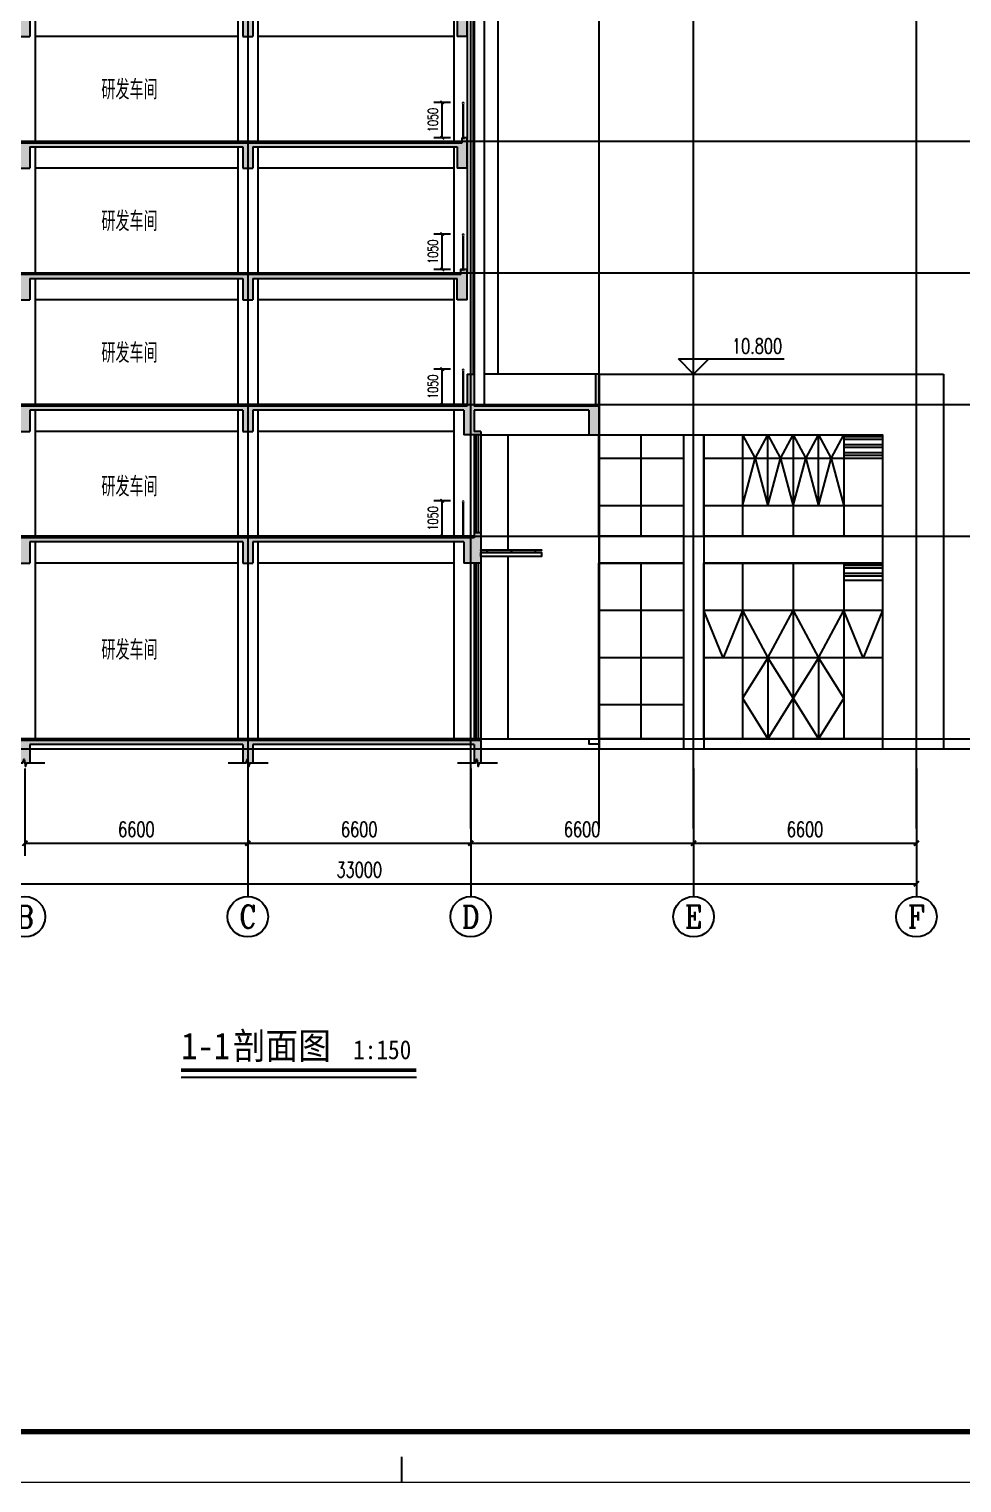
# Model space of a CAD drawing. Extents: x 1738711 to 2346805, y 1189731 to 2516152.
# Drawn here: x 2191072 to 2218696, y 1651790 to 1694852 of the extents above; entities that cross this region are included whole.
import ezdxf
from ezdxf.enums import TextEntityAlignment as Align

# ---------------------------------------------------------------- set-up
doc = ezdxf.new("R2010")
doc.units = 0
doc.header["$LTSCALE"] = 1000
doc.header["$MEASUREMENT"] = 0
for name, color, linetype, lineweight in [('_0', 7, 'Continuous', 25), ('填充', 252, 'Continuous', 5), ('栏杆', 6, 'Continuous', 15)]:
    doc.layers.add(name, color=color, linetype=linetype, lineweight=lineweight)
for name, color, linetype in [('AR-TEXT', 7, 'Continuous'), ('AXIS', 3, 'Continuous'), ('AXIS_TEXT', 7, 'Continuous'), ('CONTINUOUS', 7, 'Continuous'), ('DIM_ELEV', 3, 'Continuous'), ('DIM_SYMB', 3, 'Continuous'), ('DOTE', 1, 'Continuous'), ('PUB_DIM', 3, 'Continuous'), ('PUB_TEXT', 7, 'Continuous'), ('TK', 4, 'Continuous'), ('WALL', 40, 'Continuous'), ('WINDOW', 144, 'Continuous'), ('切线', 35, 'Continuous'), ('看线', 8, 'Continuous')]:
    doc.layers.add(name, color=color, linetype=linetype)
doc.styles.add('_TCH_AXIS', font='COMPLEX', dxfattribs={"bigfont": 'GBCBIG'})
doc.styles.add('_TCH_DIM', font='SIMPLEX', dxfattribs={"bigfont": 'GBCBIG'})
doc.styles.add('_TCH_DIM_T3', font='SIMPLEX', dxfattribs={"width": 0.705882, "bigfont": 'GBCBIG'})
doc.styles.add('COMPLEX', font='COMPLEX')
doc.styles.get("Standard").update_dxf_attribs({"font": 'gbenor.shx', "bigfont": 'gbcbig.shx'})
doc.styles.add('宋体', font='SIMSUN.TTF', dxfattribs={"width": 0.75})
doc.styles.add('黑体', font='simhei_0.ttf', dxfattribs={"width": 0.9})
doc.dimstyles.new('_TCH_ARCH&&100', dxfattribs={"dimtxt": 297.5, "dimasz": 100, "dimexe": 250, "dimexo": 300, "dimgap": 126.25, "dimtad": 1, "dimdec": 0, "dimzin": 0, "dimdsep": 46, "dimtxsty": '_TCH_DIM_T3', "dimblk": 'ARCHTICK', "dimcen": 0.09, "dimclrt": 7, "dimazin": 2, "dimtfac": 1, "dimtdec": 0, "dimtix": 1, "dimtmove": 2, "dimatfit": 3, "dimfxl": 1, "dimtolj": 1, "dimtzin": 0, "dimarcsym": 0})
doc.dimstyles.new('_TCH_ARCH&&150', dxfattribs={"dimtxt": 446.25, "dimasz": 150, "dimexe": 375, "dimexo": 450, "dimgap": 189.375, "dimtad": 1, "dimdec": 0, "dimzin": 0, "dimdsep": 46, "dimtxsty": '_TCH_DIM_T3', "dimblk": 'ARCHTICK', "dimcen": 0.09, "dimclrt": 7, "dimazin": 2, "dimtfac": 1, "dimtdec": 0, "dimtix": 1, "dimtmove": 2, "dimatfit": 3, "dimfxl": 1, "dimtolj": 1, "dimtzin": 0, "dimarcsym": 0})

# ---------------------------------------------------------------- blocks, each defined once
blk = doc.blocks.new('jrtahreahaerhre')
at = {"layer": '看线'}
h = blk.add_hatch(dxfattribs=at)
h.set_pattern_fill('ANSI32', color=256, scale=50, angle=135, style=0)
h.set_pattern_definition([(180, (2232277, 1380763.14), (-1e-14, -238.125), []), (180, (2232197.63, 1380842.52), (-1e-14, -238.125), [])])
h.paths.add_polyline_path([(2232892, 1381096), (2231742, 1381096), (2231742, 1380596), (2232892, 1380596)])
h.paths.add_polyline_path([(2232892, 1384896), (2231742, 1384896), (2231742, 1384196), (2232892, 1384196)])
for p, q in [((2228742, 1384896), (2228742, 1381896)), ((2229492, 1382796), (2229492, 1384896)), ((2230242, 1384896), (2230242, 1381896)), ((2230992, 1382796), (2230992, 1384896)), ((2231742, 1384896), (2231742, 1381896)), ((2232892, 1384196), (2227592, 1384196)), ((2232892, 1382796), (2227592, 1382796)), ((2228742, 1381096), (2228742, 1375896)), ((2230242, 1381096), (2230242, 1375896)), ((2231742, 1381096), (2231742, 1375896)), ((2231742, 1380596), (2232892, 1380596)), ((2232892, 1379696), (2227592, 1379696)), ((2232892, 1378296), (2227592, 1378296)), ((2229492, 1378296), (2229492, 1375896)), ((2230992, 1378296), (2230992, 1375896))]:
    blk.add_line(p, q, dxfattribs=at)
for points in [[(2227592, 1384896), (2232892, 1384896), (2232892, 1381896), (2227592, 1381896)], [(2227592, 1381096), (2232892, 1381096), (2232892, 1375896), (2227592, 1375896)]]:
    blk.add_lwpolyline(points, close=True, dxfattribs=at)
for points in [[(2228742, 1384896), (2229117, 1384196), (2229492, 1384896)], [(2229492, 1384896), (2229867, 1384196), (2230242, 1384896)], [(2230242, 1384896), (2230617, 1384196), (2230992, 1384896)], [(2230992, 1384896), (2231367, 1384196), (2231742, 1384896)], [(2228742, 1382796), (2229117, 1384196), (2229492, 1382796)], [(2229492, 1382796), (2229867, 1384196), (2230242, 1382796)], [(2230242, 1382796), (2230617, 1384196), (2230992, 1382796)], [(2230992, 1382796), (2231367, 1384196), (2231742, 1382796)], [(2228742, 1379696), (2228167, 1378296), (2227592, 1379696)], [(2228742, 1379696), (2229492, 1378296), (2230242, 1379696)], [(2230242, 1379696), (2230992, 1378296), (2231742, 1379696)], [(2232892, 1379696), (2232317, 1378296), (2231742, 1379696)], [(2229492, 1378296), (2228742, 1377096), (2229492, 1375896)], [(2229492, 1378296), (2230242, 1377096), (2229492, 1375896)], [(2230992, 1378296), (2230242, 1377096), (2230992, 1375896)], [(2230992, 1378296), (2231742, 1377096), (2230992, 1375896)]]:
    blk.add_lwpolyline(points, dxfattribs=at)
blk = doc.blocks.new('ha3rehreaherah')
at = {"layer": '看线'}
for p, q in [((2225742, 1381896), (2225742, 1384896)), ((2226992, 1384196), (2224492, 1384196)), ((2226992, 1382796), (2224492, 1382796)), ((2225742, 1375896), (2225742, 1381096)), ((2226992, 1379696), (2224492, 1379696)), ((2226992, 1378296), (2224492, 1378296)), ((2226992, 1376896), (2224492, 1376896))]:
    blk.add_line(p, q, dxfattribs=at)
for points in [[(2224492, 1384896), (2226992, 1384896), (2226992, 1381896), (2224492, 1381896)], [(2224492, 1381096), (2226992, 1381096), (2226992, 1375896), (2224492, 1375896)]]:
    blk.add_lwpolyline(points, close=True, dxfattribs=at)
blk = doc.blocks.new('gdfdgdfgdfbvfcxv')
at = {"layer": '填充'}
blk.add_line((264925, -67479), (264925, -67589), dxfattribs=at)
for points in [[(264919, -67480), (264829, -67480, -1), (264829, -67468), (264919, -67468)], [(264919, -67588), (264829, -67588, 1), (264829, -67600), (264919, -67600)]]:
    blk.add_lwpolyline(points, format="xyb", dxfattribs=at)
blk.add_lwpolyline([(264911, -67634), (264911, -67434), (264919, -67434), (264919, -67634)], close=True, dxfattribs=at)
blk.add_lwpolyline([(264911, -67634), (264911, -67434), (264919, -67434), (264919, -67634)], close=True, dxfattribs=at)
for centre, radius, start, end in [((264919, -67483), 4.5, 318.23878, 90), ((264915, -67488), 9.2, 330.31985, 59.74924), ((264919, -67495), 4.5, 318.23878, 90), ((264919, -67501), 4.5, 318.23878, 90), ((264919, -67507), 4.5, 318.23878, 90), ((264919, -67513), 4.5, 318.23878, 90), ((264919, -67519), 4.5, 318.23878, 90), ((264919, -67525), 4.5, 318.23878, 90), ((264919, -67531), 4.5, 318.23878, 90), ((264919, -67537), 4.5, 318.23878, 90), ((264919, -67543), 4.5, 318.23878, 90), ((264919, -67549), 4.5, 318.23878, 90), ((264919, -67555), 4.5, 318.23878, 90), ((264919, -67561), 4.5, 318.23878, 90), ((264919, -67567), 4.5, 318.23878, 90), ((264919, -67573), 4.5, 318.23878, 90), ((264919, -67579), 4.5, 318.23878, 90), ((264919, -67585), 4.5, 269.99996, 90)]:
    blk.add_arc(centre, radius, start, end, dxfattribs=at)
blk = doc.blocks.new('ghwerGWEGWEGW')
at = {"layer": '栏杆', "color": 6, "ltscale": 100}
for points in [[(2184611, 1556743), (2184611, 1557732)], [(2184641, 1556743), (2184641, 1557732)]]:
    blk.add_lwpolyline(points, dxfattribs=at)
blk.add_circle((2184626, 1557758), 30, dxfattribs=at)
at = {"layer": 'CONTINUOUS', "xscale": -0.384000000001397, "yscale": 0.384000000001397, "zscale": 0.384000000001397, "rotation": 270}
blk.add_blockref('gdfdgdfgdfbvfcxv', (2210561, 1455012), dxfattribs=at)
blk = doc.blocks.new('_ArchTick')
at = {"color": 0, "linetype": 'ByBlock', "const_width": 0.4}
blk.add_lwpolyline([(-0.5, -0.5), (0.5, 0.5)], dxfattribs=at)
blk = doc.blocks.new('*D3971')
at = {"layer": 'Defpoints', "color": 0, "transparency": 16777216}
for p in [(2184648, 1553988), (2185332, 1553988), (2184648, 1552938)]:
    blk.add_point(p, dxfattribs=at)
at = {"layer": 'PUB_DIM', "color": 0, "lineweight": -2, "transparency": 16777216}
for p, q in [((2184948, 1553988), (2185582, 1553988)), ((2185332, 1552938), (2185332, 1553988)), ((2184948, 1552938), (2185582, 1552938))]:
    blk.add_line(p, q, dxfattribs=at)
at = {"layer": 'PUB_DIM', "color": 0, "lineweight": -2, "transparency": 16777216, "xscale": 100, "yscale": 100, "zscale": 100}
for p, rotation in [((2185332, 1553988), 90), ((2185332, 1552938), 270)]:
    blk.add_blockref('_ArchTick', p, dxfattribs=dict(at, rotation=rotation))
at = {"layer": 'PUB_DIM', "color": 7, "transparency": 16777216, "insert": (2185057, 1553463), "char_height": 297.5, "attachment_point": 5, "rotation": 90, "style": '_TCH_DIM_T3'}
blk.add_mtext('\\A1;1050', dxfattribs=at)
blk = doc.blocks.new('*D3972')
at = {"layer": 'Defpoints', "color": 0, "transparency": 16777216}
for p in [(2203307, 1553988), (2203850, 1553988), (2203850, 1552938)]:
    blk.add_point(p, dxfattribs=at)
at = {"layer": 'PUB_DIM', "color": 0, "lineweight": -2, "transparency": 16777216}
for p, q in [((2203550, 1553988), (2203057, 1553988)), ((2203307, 1552938), (2203307, 1553988)), ((2203550, 1552938), (2203057, 1552938))]:
    blk.add_line(p, q, dxfattribs=at)
at = {"layer": 'PUB_DIM', "color": 0, "lineweight": -2, "transparency": 16777216, "xscale": 100, "yscale": 100, "zscale": 100}
for p, rotation in [((2203307, 1553988), 90), ((2203307, 1552938), 270)]:
    blk.add_blockref('_ArchTick', p, dxfattribs=dict(at, rotation=rotation))
at = {"layer": 'PUB_DIM', "color": 7, "transparency": 16777216, "insert": (2203032, 1553463), "char_height": 297.5, "attachment_point": 5, "rotation": 90, "style": '_TCH_DIM_T3'}
blk.add_mtext('\\A1;1050', dxfattribs=at)
blk = doc.blocks.new('hjashrtahreahe')
blk.add_line((42800, 0), (42800, 500))
at = {"const_width": 25}
blk.add_lwpolyline([(42800, 500), (42800, 0)], dxfattribs=at)
at = {"layer": 'TK', "color": 7, "const_width": 25}
blk.add_lwpolyline([(0, 59400), (84100, 59400), (84100, 0), (0, 0)], close=True, dxfattribs=at)
at = {"layer": 'TK', "color": 3, "const_width": 100}
blk.add_lwpolyline([(2500, 1000), (2500, 58400), (83100, 58400), (83100, 1000)], close=True, dxfattribs=at)
at = {"layer": 'TK', "style": '宋体', "width": 0.75}
for tag, height, p in [('项目负责人', 350, (6003, 57089)), ('专业负责人', 350, (6003, 56224)), ('设计人', 350, (6003, 55419)), ('版号1', 250, (77304, 22193)), ('时间1', 250, (82405, 22193)), ('版号2', 250, (77304, 21593)), ('时间2', 250, (82405, 21593)), ('版号3', 250, (77304, 20993)), ('时间3', 250, (82405, 20993)), ('建筑会签', 0.0001, (78978, 2403)), ('电气会签', 0.0001, (82128, 2403)), ('结构会签', 0.0001, (78978, 1803)), ('暖通会签', 0.0001, (82128, 1803)), ('给排水会签', 0.0001, (78978, 1250)), ('智能化会签', 0.0001, (82128, 1250))]:
    blk.add_attdef(tag, text='', height=height, dxfattribs=at).set_placement(p, align=Align.CENTER)
for tag, p in [('合作设计单位', (80816, 48986)), ('版号说明1', (79854, 22318)), ('版号说明2', (79854, 21718)), ('版号说明3', (79854, 21118)), ('浙江绿储科技有限公司', (80545, 16036)), ('百兆瓦级集中式熔盐储能关键', (80545, 14953)), ('设备研发及制造基地项目', (80545, 14603)), ('1#研发楼', (80545, 13636)), ('图名', (80545, 12436)), ('工程编号', (78978, 11461)), ('子项编号', (82128, 11461)), ('建筑', (78978, 10711)), ('图号', (82128, 10711)), ('施工图', (78978, 9961)), ('2023.03', (82128, 9961)), ('审定', (79353, 8461)), ('审核', (79353, 7711)), ('工程负责', (79353, 6961)), ('专业负责', (79353, 6211)), ('设计', (79353, 5461)), ('制图', (79353, 4711)), ('校对', (79353, 3961))]:
    blk.add_attdef(tag, text='', height=250, dxfattribs=at).set_placement(p, align=Align.MIDDLE_CENTER)
blk = doc.blocks.new('*D3249')
at = {"layer": 'Defpoints', "color": 0, "transparency": 16777216}
for p in [(2203307, 1684782), (2203850, 1684782), (2203850, 1683732)]:
    blk.add_point(p, dxfattribs=at)
at = {"layer": 'PUB_DIM', "color": 0, "lineweight": -2, "transparency": 16777216}
for p, q in [((2203550, 1684782), (2203057, 1684782)), ((2203307, 1683732), (2203307, 1684782)), ((2203550, 1683732), (2203057, 1683732))]:
    blk.add_line(p, q, dxfattribs=at)
at = {"layer": 'PUB_DIM', "color": 0, "lineweight": -2, "transparency": 16777216, "xscale": 100, "yscale": 100, "zscale": 100}
for p, rotation in [((2203307, 1684782), 90), ((2203307, 1683732), 270)]:
    blk.add_blockref('_ArchTick', p, dxfattribs=dict(at, rotation=rotation))
at = {"layer": 'PUB_DIM', "color": 7, "transparency": 16777216, "insert": (2203032, 1684257), "char_height": 297.5, "attachment_point": 5, "rotation": 90, "style": '_TCH_DIM_T3'}
blk.add_mtext('\\A1;1050', dxfattribs=at)
blk = doc.blocks.new('*D3250')
at = {"layer": 'Defpoints', "color": 0, "transparency": 16777216}
for p in [(2203307, 1680882), (2203850, 1680882), (2203850, 1679832)]:
    blk.add_point(p, dxfattribs=at)
at = {"layer": 'PUB_DIM', "color": 0, "lineweight": -2, "transparency": 16777216}
for p, q in [((2203550, 1680882), (2203057, 1680882)), ((2203307, 1679832), (2203307, 1680882)), ((2203550, 1679832), (2203057, 1679832))]:
    blk.add_line(p, q, dxfattribs=at)
at = {"layer": 'PUB_DIM', "color": 0, "lineweight": -2, "transparency": 16777216, "xscale": 100, "yscale": 100, "zscale": 100}
for p, rotation in [((2203307, 1680882), 90), ((2203307, 1679832), 270)]:
    blk.add_blockref('_ArchTick', p, dxfattribs=dict(at, rotation=rotation))
at = {"layer": 'PUB_DIM', "color": 7, "transparency": 16777216, "insert": (2203032, 1680357), "char_height": 297.5, "attachment_point": 5, "rotation": 90, "style": '_TCH_DIM_T3'}
blk.add_mtext('\\A1;1050', dxfattribs=at)
blk = doc.blocks.new('*D3316')
at = {"layer": 'AXIS', "color": 0, "lineweight": -2, "transparency": 16777216}
for p, q in [((2190949, 1672946), (2190949, 1670361)), ((2197549, 1672946), (2197549, 1670361)), ((2190949, 1670736), (2197549, 1670736))]:
    blk.add_line(p, q, dxfattribs=at)
at = {"layer": 'Defpoints', "color": 0, "transparency": 16777216}
for p in [(2190949, 1673396), (2197549, 1673396), (2197549, 1670736)]:
    blk.add_point(p, dxfattribs=at)
at = {"layer": 'AXIS', "color": 0, "lineweight": -2, "transparency": 16777216, "xscale": 150, "yscale": 150, "zscale": 150, "rotation": 180}
blk.add_blockref('_ArchTick', (2190949, 1670736), dxfattribs=at)
at = {"layer": 'AXIS', "color": 0, "lineweight": -2, "transparency": 16777216, "xscale": 150, "yscale": 150, "zscale": 150}
blk.add_blockref('_ArchTick', (2197549, 1670736), dxfattribs=at)
at = {"layer": 'AXIS', "color": 7, "transparency": 16777216, "insert": (2194249, 1671149), "char_height": 446.2, "attachment_point": 5, "style": '_TCH_DIM_T3'}
blk.add_mtext('\\A1;6600', dxfattribs=at)
blk = doc.blocks.new('*D3317')
at = {"layer": 'AXIS', "color": 0, "lineweight": -2, "transparency": 16777216}
for p, q in [((2197549, 1672946), (2197549, 1670361)), ((2204149, 1672946), (2204149, 1670361)), ((2197549, 1670736), (2204149, 1670736))]:
    blk.add_line(p, q, dxfattribs=at)
at = {"layer": 'Defpoints', "color": 0, "transparency": 16777216}
for p in [(2197549, 1673396), (2204149, 1673396), (2204149, 1670736)]:
    blk.add_point(p, dxfattribs=at)
at = {"layer": 'AXIS', "color": 0, "lineweight": -2, "transparency": 16777216, "xscale": 150, "yscale": 150, "zscale": 150, "rotation": 180}
blk.add_blockref('_ArchTick', (2197549, 1670736), dxfattribs=at)
at = {"layer": 'AXIS', "color": 0, "lineweight": -2, "transparency": 16777216, "xscale": 150, "yscale": 150, "zscale": 150}
blk.add_blockref('_ArchTick', (2204149, 1670736), dxfattribs=at)
at = {"layer": 'AXIS', "color": 7, "transparency": 16777216, "insert": (2200849, 1671149), "char_height": 446.2, "attachment_point": 5, "style": '_TCH_DIM_T3'}
blk.add_mtext('\\A1;6600', dxfattribs=at)
blk = doc.blocks.new('*D3318')
at = {"layer": 'AXIS', "color": 0, "lineweight": -2, "transparency": 16777216}
for p, q in [((2204149, 1672946), (2204149, 1670361)), ((2210749, 1672946), (2210749, 1670361)), ((2204149, 1670736), (2210749, 1670736))]:
    blk.add_line(p, q, dxfattribs=at)
at = {"layer": 'Defpoints', "color": 0, "transparency": 16777216}
for p in [(2204149, 1673396), (2210749, 1673396), (2210749, 1670736)]:
    blk.add_point(p, dxfattribs=at)
at = {"layer": 'AXIS', "color": 0, "lineweight": -2, "transparency": 16777216, "xscale": 150, "yscale": 150, "zscale": 150, "rotation": 180}
blk.add_blockref('_ArchTick', (2204149, 1670736), dxfattribs=at)
at = {"layer": 'AXIS', "color": 0, "lineweight": -2, "transparency": 16777216, "xscale": 150, "yscale": 150, "zscale": 150}
blk.add_blockref('_ArchTick', (2210749, 1670736), dxfattribs=at)
at = {"layer": 'AXIS', "color": 7, "transparency": 16777216, "insert": (2207449, 1671149), "char_height": 446.2, "attachment_point": 5, "style": '_TCH_DIM_T3'}
blk.add_mtext('\\A1;6600', dxfattribs=at)
blk = doc.blocks.new('*D3319')
at = {"layer": 'AXIS', "color": 0, "lineweight": -2, "transparency": 16777216}
for p, q in [((2210749, 1672946), (2210749, 1670361)), ((2217349, 1672946), (2217349, 1670361)), ((2210749, 1670736), (2217349, 1670736))]:
    blk.add_line(p, q, dxfattribs=at)
at = {"layer": 'Defpoints', "color": 0, "transparency": 16777216}
for p in [(2210749, 1673396), (2217349, 1673396), (2217349, 1670736)]:
    blk.add_point(p, dxfattribs=at)
at = {"layer": 'AXIS', "color": 0, "lineweight": -2, "transparency": 16777216, "xscale": 150, "yscale": 150, "zscale": 150, "rotation": 180}
blk.add_blockref('_ArchTick', (2210749, 1670736), dxfattribs=at)
at = {"layer": 'AXIS', "color": 0, "lineweight": -2, "transparency": 16777216, "xscale": 150, "yscale": 150, "zscale": 150}
blk.add_blockref('_ArchTick', (2217349, 1670736), dxfattribs=at)
at = {"layer": 'AXIS', "color": 7, "transparency": 16777216, "insert": (2214049, 1671149), "char_height": 446.2, "attachment_point": 5, "style": '_TCH_DIM_T3'}
blk.add_mtext('\\A1;6600', dxfattribs=at)
blk = doc.blocks.new('*D3320')
at = {"layer": 'AXIS', "color": 0, "lineweight": -2, "transparency": 16777216}
for p, q in [((2184349, 1672946), (2184349, 1669161)), ((2217349, 1672946), (2217349, 1669161)), ((2184349, 1669536), (2217349, 1669536))]:
    blk.add_line(p, q, dxfattribs=at)
at = {"layer": 'Defpoints', "color": 0, "transparency": 16777216}
for p in [(2184349, 1673396), (2217349, 1673396), (2217349, 1669536)]:
    blk.add_point(p, dxfattribs=at)
at = {"layer": 'AXIS', "color": 0, "lineweight": -2, "transparency": 16777216, "xscale": 150, "yscale": 150, "zscale": 150, "rotation": 180}
blk.add_blockref('_ArchTick', (2184349, 1669536), dxfattribs=at)
at = {"layer": 'AXIS', "color": 0, "lineweight": -2, "transparency": 16777216, "xscale": 150, "yscale": 150, "zscale": 150}
blk.add_blockref('_ArchTick', (2217349, 1669536), dxfattribs=at)
at = {"layer": 'AXIS', "color": 7, "transparency": 16777216, "insert": (2200849, 1669949), "char_height": 446.2, "attachment_point": 5, "style": '_TCH_DIM_T3'}
blk.add_mtext('\\A1;33000', dxfattribs=at)
blk = doc.blocks.new('_AXISO')
blk.add_circle((0, 0), 0.5)
at = {"layer": 'AXIS_TEXT', "style": 'COMPLEX', "width": 1.041667}
blk.add_attdef('A', text='', height=0.56, dxfattribs=at).set_placement((-0.25, -0.28), (0.25, -0.28), align=Align.FIT)
blk = doc.blocks.new('hertareahehjh')
at = {"layer": '填充'}
h = blk.add_hatch(color=256, dxfattribs=at)
h.paths.add_polyline_path([(2204048.9, 1556688.3), (2184598.9, 1556688.3), (2184598.9, 1556838.3), (2184448.9, 1556838.3), (2184448.9, 1555938.3), (2184748.9, 1555938.3), (2184748.9, 1556568.3), (2190798.9, 1556568.3), (2190798.9, 1555938.3), (2191098.9, 1555938.3), (2191098.9, 1556568.3), (2197398.9, 1556568.3), (2197398.9, 1555938.3), (2197698.9, 1555938.3), (2197698.9, 1556568.3), (2203748.9, 1556568.3), (2203748.9, 1555938.3), (2204048.9, 1555938.3)])
h.paths.add_polyline_path([(2203898.9, 1556838.3), (2203898.9, 1556688.3), (2204048.9, 1556688.3), (2204048.9, 1556838.3)])
at = {"layer": 'WALL'}
for p, q in [((2184448.9, 1555938.3), (2184448.9, 1556838.3)), ((2184448.9, 1556838.3), (2184598.9, 1556838.3)), ((2184598.9, 1556688.3), (2184598.9, 1556838.3)), ((2184598.9, 1556688.3), (2203898.9, 1556688.3)), ((2203898.9, 1556688.3), (2203898.9, 1556838.3)), ((2204048.9, 1556838.3), (2203898.9, 1556838.3)), ((2203898.9, 1556688.3), (2203898.9, 1556738.3)), ((2204048.9, 1555938.3), (2204048.9, 1556838.3)), ((2184748.9, 1556568.3), (2190798.9, 1556568.3)), ((2184748.9, 1556568.3), (2184748.9, 1555938.3)), ((2190798.9, 1556568.3), (2190798.9, 1555938.3)), ((2191098.9, 1556568.3), (2197398.9, 1556568.3)), ((2191098.9, 1556568.3), (2191098.9, 1555938.3)), ((2197398.9, 1556568.3), (2197398.9, 1555938.3)), ((2197698.9, 1556568.3), (2203748.9, 1556568.3)), ((2197698.9, 1556568.3), (2197698.9, 1555938.3)), ((2203748.9, 1556568.3), (2203748.9, 1555938.3)), ((2184448.9, 1555938.3), (2184748.9, 1555938.3)), ((2184648.9, 1555938.3), (2184648.9, 1555938.3)), ((2190798.9, 1555938.3), (2191098.9, 1555938.3)), ((2197398.9, 1555938.3), (2197698.9, 1555938.3)), ((2204048.9, 1555938.3), (2203748.9, 1555938.3)), ((2203848.9, 1555938.3), (2203848.9, 1555938.3))]:
    blk.add_line(p, q, dxfattribs=at)
at = {"layer": 'WINDOW'}
for p, q in [((2184248.9, 1556738.3), (2184248.9, 1552838.3)), ((2184278.9, 1556738.3), (2184278.9, 1552838.3)), ((2204218.9, 1556738.3), (2204218.9, 1552838.3)), ((2204248.9, 1556738.3), (2204248.9, 1552838.3))]:
    blk.add_line(p, q, dxfattribs=at)
at = {"layer": '切线'}
blk.add_line((2184598.9, 1556738.3), (2203898.9, 1556738.3), dxfattribs=at)
at = {"layer": '看线'}
for p, q in [((2183948.9, 1556738.3), (2183948.9, 1552838.3)), ((2204048.9, 1556738.3), (2204048.9, 1552838.3)), ((2204548.9, 1556738.3), (2204548.9, 1552838.3)), ((2184848.9, 1556568.3), (2184848.9, 1552838.3)), ((2190648.9, 1556568.3), (2190648.9, 1552838.3)), ((2191248.9, 1556568.3), (2191248.9, 1552838.3)), ((2197248.9, 1556568.3), (2197248.9, 1552838.3)), ((2197848.9, 1556568.3), (2197848.9, 1552838.3)), ((2203648.9, 1556568.3), (2203648.9, 1552838.3)), ((2190648.9, 1555938.3), (2184848.9, 1555938.3)), ((2197248.9, 1555938.3), (2191248.9, 1555938.3)), ((2203648.9, 1555938.3), (2197848.9, 1555938.3))]:
    blk.add_line(p, q, dxfattribs=at)
at = {"layer": '_0'}
blk.add_blockref('ghwerGWEGWEGW', (-56.5, -3800), dxfattribs=at)
at = {"layer": '_0', "xscale": -1}
blk.add_blockref('ghwerGWEGWEGW', (4388554.4, -3800), dxfattribs=at)
at = {"layer": 'AR-TEXT'}
blk.add_text('研发车间', height=578.72, dxfattribs=at).set_placement((2193212.2, 1554075.1))
at = {"layer": 'PUB_DIM'}
for p1, p2, distance, picture, middle in [((2184647.9, 1552938.3), (2184647.9, 1553988.3), -683.8, '*D3971', (2185056.7, 1553463.3)), ((2203850, 1552938.3), (2203850, 1553988.3), 543.5, '*D3972', (2203031.6, 1553463.3))]:
    dim = blk.add_aligned_dim(p1=p1, p2=p2, distance=distance, dimstyle='_TCH_ARCH&&100', dxfattribs=at)
    dim.commit()
    dim.dimension.update_dxf_attribs({"geometry": picture, "text_midpoint": middle})

msp = doc.modelspace()

# ---------------------------------------------------------------- hatches: boundary and pattern name
at = {"layer": '填充'}
h = msp.add_hatch(color=256, dxfattribs=at)
h.paths.add_polyline_path([(2184648.9, 1687582.3), (2184448.9, 1687582.3), (2184448.9, 1687732.3), (2184648.9, 1687732.3)])
h.paths.add_polyline_path([(2204048.9, 1686832.3), (2204048.9, 1687732.3), (2203848.9, 1687732.3), (2203848.9, 1687582.3), (2184448.9, 1687582.3), (2184448.9, 1686832.3), (2184748.9, 1686832.3), (2184748.9, 1687462.3), (2190798.9, 1687462.3), (2190798.9, 1686832.3), (2191098.9, 1686832.3), (2191098.9, 1687462.3), (2197398.9, 1687462.3), (2197398.9, 1686832.3), (2197698.9, 1686832.3), (2197698.9, 1687462.3), (2203748.9, 1687462.3), (2203748.9, 1686832.3)])
for points in [[(2204248.9, 1683562.3), (2207648.9, 1683562.3), (2207648.9, 1682832.3), (2207948.9, 1682832.3), (2207948.9, 1684632.3), (2207848.9, 1684632.3), (2207848.9, 1683682.3), (2204248.9, 1683682.3), (2204248.9, 1684632.3), (2204048.9, 1684632.3), (2204048.9, 1683682.3), (2184448.9, 1683682.3), (2184448.9, 1684632.3), (2183548.9, 1684632.3), (2183548.9, 1684532.3), (2184248.9, 1684532.3), (2184248.9, 1682932.3), (2183548.9, 1682932.3), (2183548.9, 1682832.3), (2184548.9, 1682832.3), (2184548.9, 1683562.3), (2190798.9, 1683562.3), (2190798.9, 1682932.3), (2191098.9, 1682932.3), (2191098.9, 1683562.3), (2197398.9, 1683562.3), (2197398.9, 1682932.3), (2197698.9, 1682932.3), (2197698.9, 1683562.3), (2203948.9, 1683562.3), (2203948.9, 1682832.3), (2204448.9, 1682832.3), (2204448.9, 1682932.3), (2204248.9, 1682932.3)], [(2184248.9, 1673119.8), (2184248.9, 1673782.3), (2204448.9, 1673782.3), (2204448.9, 1673119.8), (2204248.9, 1673119.8), (2204248.9, 1673662.3), (2197698.9, 1673662.3), (2197698.9, 1673119.8), (2197398.9, 1673119.8), (2197398.9, 1673662.3), (2191098.9, 1673662.3), (2191098.9, 1673119.8), (2190798.9, 1673119.8), (2190798.9, 1673662.3), (2184448.9, 1673662.3), (2184448.9, 1673119.8)]]:
    msp.add_hatch(color=256, dxfattribs=at).paths.add_polyline_path(points)
h = msp.add_hatch(color=256, dxfattribs=at)
h.paths.add_polyline_path([(2204448.9, 1679832.3), (2204248.9, 1679832.3), (2204248.9, 1679782.3), (2184448.9, 1679782.3), (2184448.9, 1679832.3), (2184248.9, 1679832.3), (2184248.9, 1679032.3), (2184548.9, 1679032.3), (2184548.9, 1679662.3), (2190798.9, 1679662.3), (2190798.9, 1679032.3), (2191098.9, 1679032.3), (2191098.9, 1679662.3), (2197398.9, 1679662.3), (2197398.9, 1679032.3), (2197698.9, 1679032.3), (2197698.9, 1679662.3), (2203948.9, 1679662.3), (2203948.9, 1679032.3), (2204448.9, 1679032.3)])
h.paths.add_polyline_path([(2204448.9, 1679932.3), (2204248.9, 1679932.3), (2204248.9, 1679832.3), (2204448.9, 1679832.3)])
h.paths.add_polyline_path([(2184448.9, 1679932.3), (2184248.9, 1679932.3), (2184248.9, 1679832.3), (2184448.9, 1679832.3)])

# ---------------------------------------------------------------- linework, layer by layer
at = {"layer": 'AXIS'}
for p, q in [((2197548.9, 1672910.6), (2197548.9, 1669161.2)), ((2204148.9, 1672910.6), (2204148.9, 1669161.2)), ((2210748.9, 1672910.6), (2210748.9, 1669161.2)), ((2217348.9, 1672910.6), (2217348.9, 1669161.2))]:
    msp.add_line(p, q, dxfattribs=at)
at = {"layer": 'DIM_ELEV'}
for p, q in [((2210748.9, 1684632.3), (2210298.9, 1685082.3)), ((2210298.9, 1685082.3), (2213430.9, 1685082.3)), ((2210748.9, 1684632.3), (2211198.9, 1685082.3)), ((2209698.9, 1684632.3), (2211198.9, 1684632.3))]:
    msp.add_line(p, q, dxfattribs=at)
at = {"layer": 'DIM_SYMB'}
for points in [[(2190351, 1673119.8), (2190889.3, 1673119.8), (2190927.5, 1673224.8), (2190964.5, 1673014.8), (2191001.8, 1673119.8), (2191540.1, 1673119.8)], [(2196963.5, 1673119.8), (2197501.8, 1673119.8), (2197540, 1673224.8), (2197577, 1673014.8), (2197614.3, 1673119.8), (2198152.6, 1673119.8)], [(2203758.2, 1673119.8), (2204296.5, 1673119.8), (2204334.7, 1673224.8), (2204371.7, 1673014.8), (2204409, 1673119.8), (2204947.2, 1673119.8)], [(2195574.8, 1663805.6), (2202539.8, 1663805.6)]]:
    msp.add_lwpolyline(points, dxfattribs=at)
at = {"layer": 'DIM_SYMB', "const_width": 105}
msp.add_lwpolyline([(2195574.8, 1664015.6), (2202539.8, 1664015.6)], dxfattribs=at)
at = {"layer": 'DOTE'}
for p, q in [((2197548.9, 1721832.3), (2197548.9, 1671171.9)), ((2204148.9, 1671171.9), (2204148.9, 1721832.3)), ((2207948.9, 1671171.9), (2207948.9, 1721832.3)), ((2210748.9, 1671171.9), (2210748.9, 1721832.3)), ((2217348.9, 1671171.9), (2217348.9, 1721832.3)), ((2178094.4, 1691532.3), (2223064.6, 1691532.3)), ((2178094.4, 1687632.3), (2223064.6, 1687632.3)), ((2178094.4, 1683732.3), (2223064.6, 1683732.3)), ((2178094.4, 1679832.3), (2223064.6, 1679832.3)), ((2178094.4, 1673832.3), (2223064.6, 1673832.3)), ((2178094.4, 1673532.3), (2223064.6, 1673532.3))]:
    msp.add_line(p, q, dxfattribs=at)
at = {"layer": 'WALL'}
for p, q in [((2204048.9, 1686832.3), (2204048.9, 1687732.3)), ((2191098.9, 1687462.3), (2197398.9, 1687462.3)), ((2191098.9, 1687462.3), (2191098.9, 1686832.3)), ((2197398.9, 1687462.3), (2197398.9, 1686832.3)), ((2197698.9, 1687462.3), (2203748.9, 1687462.3)), ((2197698.9, 1687462.3), (2197698.9, 1686832.3)), ((2203748.9, 1686832.3), (2203748.9, 1687462.3)), ((2190798.9, 1686832.3), (2191098.9, 1686832.3)), ((2197398.9, 1686832.3), (2197698.9, 1686832.3)), ((2204048.9, 1686832.3), (2203748.9, 1686832.3)), ((2204048.9, 1684632.3), (2204248.9, 1684632.3)), ((2204048.9, 1684632.3), (2204048.9, 1683682.3)), ((2204248.9, 1684632.3), (2204248.9, 1683682.3)), ((2207848.9, 1684632.3), (2207848.9, 1683682.3)), ((2207948.9, 1684632.3), (2207848.9, 1684632.3)), ((2207948.9, 1684632.3), (2207948.9, 1682832.3)), ((2204048.9, 1683682.3), (2184448.9, 1683682.3)), ((2191098.9, 1683562.3), (2191098.9, 1682932.3)), ((2197398.9, 1683562.3), (2191098.9, 1683562.3)), ((2197398.9, 1683562.3), (2197398.9, 1682932.3)), ((2203948.9, 1683562.3), (2197698.9, 1683562.3)), ((2197698.9, 1683562.3), (2197698.9, 1682932.3)), ((2203948.9, 1683562.3), (2203948.9, 1682832.3)), ((2207948.9, 1683682.3), (2204248.9, 1683682.3)), ((2207648.9, 1683562.3), (2204248.9, 1683562.3)), ((2204248.9, 1683562.3), (2204248.9, 1682932.3)), ((2207648.9, 1683562.3), (2207648.9, 1682832.3)), ((2190798.9, 1682932.3), (2191098.9, 1682932.3)), ((2197398.9, 1682932.3), (2197698.9, 1682932.3)), ((2204448.9, 1682932.3), (2204248.9, 1682932.3)), ((2204448.9, 1682932.3), (2204448.9, 1682832.3)), ((2204448.9, 1682832.3), (2203948.9, 1682832.3)), ((2207648.9, 1682832.3), (2207948.9, 1682832.3)), ((2204448.9, 1679932.3), (2204248.9, 1679932.3)), ((2204248.9, 1679932.3), (2204248.9, 1679782.3)), ((2204448.9, 1679932.3), (2204448.9, 1679032.3)), ((2204248.9, 1679782.3), (2184448.9, 1679782.3)), ((2191098.9, 1679662.3), (2191098.9, 1679032.3)), ((2197398.9, 1679662.3), (2191098.9, 1679662.3)), ((2197398.9, 1679662.3), (2197398.9, 1679032.3)), ((2203948.9, 1679662.3), (2197698.9, 1679662.3)), ((2197698.9, 1679662.3), (2197698.9, 1679032.3)), ((2203948.9, 1679662.3), (2203948.9, 1679032.3)), ((2190798.9, 1679032.3), (2191098.9, 1679032.3)), ((2197398.9, 1679032.3), (2197698.9, 1679032.3)), ((2204448.9, 1679032.3), (2203948.9, 1679032.3)), ((2204448.9, 1673782.3), (2184248.9, 1673782.3)), ((2191098.9, 1673662.3), (2191098.9, 1673119.8)), ((2197398.9, 1673662.3), (2191098.9, 1673662.3)), ((2197398.9, 1673662.3), (2197398.9, 1673119.8)), ((2204248.9, 1673662.3), (2197698.9, 1673662.3)), ((2197698.9, 1673662.3), (2197698.9, 1673119.8)), ((2204248.9, 1673662.3), (2204248.9, 1673119.8)), ((2204448.9, 1673782.3), (2204448.9, 1673119.8))]:
    msp.add_line(p, q, dxfattribs=at)
for points in [[(2204048.9, 1687732.3), (2203848.9, 1687732.3), (2203848.9, 1687582.3), (2184648.9, 1687582.3)], [(2204448.9, 1673832.3), (2207648.9, 1673832.3), (2207648.9, 1673682.3), (2207948.9, 1673682.3), (2207948.9, 1673532.3)]]:
    msp.add_lwpolyline(points, dxfattribs=at)
at = {"layer": 'WINDOW'}
for p, q in [((2204218.9, 1687632.3), (2204218.9, 1684632.3)), ((2204248.9, 1687632.3), (2204248.9, 1684632.3)), ((2204248.9, 1682832.3), (2204248.9, 1679932.3)), ((2204315.6, 1679932.3), (2204315.6, 1682832.3)), ((2204382.3, 1679932.3), (2204382.3, 1682832.3)), ((2204448.9, 1682832.3), (2204448.9, 1679932.3)), ((2204248.9, 1679032.3), (2204248.9, 1673832.3)), ((2204315.6, 1673832.3), (2204315.6, 1679032.3)), ((2204382.3, 1673832.3), (2204382.3, 1679032.3)), ((2204448.9, 1679032.3), (2204448.9, 1673832.3))]:
    msp.add_line(p, q, dxfattribs=at)
msp.add_lwpolyline([(2204448.9, 1679432.3), (2206248.9, 1679432.3), (2206248.9, 1679403.4), (2204448.9, 1679403.4)], close=True, dxfattribs=at)
at = {"layer": '切线'}
for p, q in [((2184648.9, 1687632.3), (2203848.9, 1687632.3)), ((2204048.9, 1683732.3), (2184448.9, 1683732.3)), ((2204248.9, 1679832.3), (2184448.9, 1679832.3)), ((2204448.9, 1673832.3), (2184248.9, 1673832.3)), ((2204448.9, 1673782.3), (2204448.9, 1673832.3))]:
    msp.add_line(p, q, dxfattribs=at)
at = {"layer": '切线', "const_width": 50}
msp.add_lwpolyline([(2223064.6, 1673532.3), (2204448.9, 1673532.3)], dxfattribs=at)
at = {"layer": '看线'}
for p, q in [((2204948.9, 1721832.3), (2204948.9, 1684632.3)), ((2204548.9, 1687632.3), (2204548.9, 1683732.3)), ((2191248.9, 1687462.3), (2191248.9, 1683732.3)), ((2197248.9, 1687462.3), (2197248.9, 1683732.3)), ((2197848.9, 1687462.3), (2197848.9, 1683732.3)), ((2203648.9, 1687462.3), (2203648.9, 1683732.3)), ((2197248.9, 1686832.3), (2191248.9, 1686832.3)), ((2203648.9, 1686832.3), (2197848.9, 1686832.3)), ((2207848.9, 1684632.3), (2204548.9, 1684632.3)), ((2207948.9, 1684632.3), (2218148.9, 1684632.3)), ((2207948.9, 1684632.3), (2207948.9, 1673532.3)), ((2218148.9, 1684632.3), (2218148.9, 1673532.3)), ((2191248.9, 1683562.3), (2191248.9, 1679832.3)), ((2197248.9, 1683562.3), (2197248.9, 1679832.3)), ((2197848.9, 1683562.3), (2197848.9, 1679832.3)), ((2203648.9, 1683562.3), (2203648.9, 1679832.3)), ((2197248.9, 1682932.3), (2191248.9, 1682932.3)), ((2203648.9, 1682932.3), (2197848.9, 1682932.3)), ((2204448.9, 1682832.3), (2207648.9, 1682832.3)), ((2205248.9, 1682832.3), (2205248.9, 1679432.3)), ((2207948.9, 1682832.3), (2216348.9, 1682832.3)), ((2207948.9, 1682832.3), (2207948.9, 1673532.3)), ((2210448.9, 1682832.3), (2210448.9, 1673532.3)), ((2211048.9, 1682832.3), (2211048.9, 1673532.3)), ((2216348.9, 1682832.3), (2216348.9, 1673532.3)), ((2191248.9, 1679662.3), (2191248.9, 1673832.3)), ((2197248.9, 1679662.3), (2197248.9, 1673832.3)), ((2197848.9, 1679662.3), (2197848.9, 1673832.3)), ((2203648.9, 1679662.3), (2203648.9, 1673832.3)), ((2216348.9, 1679832.3), (2211048.9, 1679832.3)), ((2197248.9, 1679032.3), (2191248.9, 1679032.3)), ((2203648.9, 1679032.3), (2197848.9, 1679032.3)), ((2205248.9, 1679232.3), (2205248.9, 1673832.3)), ((2216348.9, 1679032.3), (2211048.9, 1679032.3))]:
    msp.add_line(p, q, dxfattribs=at)
for points in [[(2210448.9, 1679832.3), (2207948.9, 1679832.3), (2207948.9, 1679832.3), (2210448.9, 1679832.3)], [(2204448.9, 1679351.9), (2206248.9, 1679351.9), (2206248.9, 1679232.3), (2204448.9, 1679232.3)], [(2204630.4, 1679351.9), (2204647.8, 1679351.9), (2204647.8, 1679403.4), (2204630.4, 1679403.4)], [(2205352, 1679351.9), (2205369.4, 1679351.9), (2205369.4, 1679403.4), (2205352, 1679403.4)], [(2206054, 1679351.9), (2206071.4, 1679351.9), (2206071.4, 1679403.4), (2206054, 1679403.4)], [(2210448.9, 1679032.3), (2207948.9, 1679032.3), (2207948.9, 1679032.3), (2210448.9, 1679032.3)]]:
    msp.add_lwpolyline(points, close=True, dxfattribs=at)

# ---------------------------------------------------------------- block references
at = {"xscale": 1.5, "yscale": 1.5, "zscale": 1.5}
msp.add_blockref('hjashrtahreahe', (2137913.5, 1651809.1), dxfattribs=at)
at = {"layer": '_0'}
for name, p in [('hertareahehjh', (0, 138694)), ('hertareahehjh', (0, 134794)), ('ha3rehreaherah', (-16543.2, 297935.9)), ('jrtahreahaerhre', (-16543.2, 297935.9))]:
    msp.add_blockref(name, p, dxfattribs=at)
at = {"layer": '_0', "xscale": -1}
for p in [(4388554.4, 126994), (4388554.4, 123094)]:
    msp.add_blockref('ghwerGWEGWEGW', p, dxfattribs=at)
at = {"layer": 'AXIS'}
ref = msp.add_blockref('_AXISO', (2190948.9, 1668561.2), dxfattribs=dict(at, xscale=1200, yscale=1200, zscale=1200))
ref.add_attrib('A', 'B', dxfattribs={"layer": 'AXIS_TEXT', "ltscale": 0.5, "height": 652.9, "style": '_TCH_AXIS'}).set_placement((2190684.7, 1668234.7), (2191213.2, 1668234.7), align=Align.FIT)
ref = msp.add_blockref('_AXISO', (2197548.9, 1668561.2), dxfattribs=dict(at, xscale=1200, yscale=1200, zscale=1200))
ref.add_attrib('A', 'C', dxfattribs={"layer": 'AXIS_TEXT', "ltscale": 0.5, "height": 683.5, "style": '_TCH_AXIS'}).set_placement((2197304.8, 1668219.4), (2197793.1, 1668219.4), align=Align.FIT)
ref = msp.add_blockref('_AXISO', (2204148.9, 1668561.2), dxfattribs=dict(at, xscale=1200, yscale=1200, zscale=1200))
ref.add_attrib('A', 'D', dxfattribs={"layer": 'AXIS_TEXT', "ltscale": 0.5, "height": 652.9, "style": '_TCH_AXIS'}).set_placement((2203884.7, 1668234.7), (2204413.2, 1668234.7), align=Align.FIT)
ref = msp.add_blockref('_AXISO', (2210748.9, 1668561.2), dxfattribs=dict(at, xscale=1200, yscale=1200, zscale=1200))
ref.add_attrib('A', 'E', dxfattribs={"layer": 'AXIS_TEXT', "ltscale": 0.5, "height": 668.2, "style": '_TCH_AXIS'}).set_placement((2210494.4, 1668227.1), (2211003.5, 1668227.1), align=Align.FIT)
ref = msp.add_blockref('_AXISO', (2217348.9, 1668561.2), dxfattribs=dict(at, xscale=1200, yscale=1200, zscale=1200))
ref.add_attrib('A', 'F', dxfattribs={"layer": 'AXIS_TEXT', "ltscale": 0.5, "height": 668.2, "style": '_TCH_AXIS'}).set_placement((2217094.4, 1668227.1), (2217603.5, 1668227.1), align=Align.FIT)

# ---------------------------------------------------------------- texts
at = {"layer": 'AR-TEXT'}
for p in [(2193212.2, 1684969.1), (2193212.2, 1681010.7), (2193212.2, 1676172.7)]:
    msp.add_text('研发车间', height=578.72, dxfattribs=at).set_placement(p)
at = {"layer": 'PUB_TEXT', "color": 7}
for s, height, style, width, p in [('10.800', 446.25, '_TCH_DIM', 0.705882, (2211885.9, 1685239.8)), ('剖面图', 788.61, '黑体', 0.9, (2197106, 1664340.7)), ('1-1', 788.61, '黑体', 0.9, (2195574.8, 1664340.7)), ('1:150', 563.29, '黑体', 0.9, (2200666.7, 1664340.7))]:
    msp.add_text(s, height=height, dxfattribs=dict(at, style=style, width=width)).set_placement(p)

# ---------------------------------------------------------------- dimensions: what is measured, and where the dimension line sits
at = {"layer": 'AXIS'}
for p1, p2, distance, picture, middle in [((2184348.9, 1673396.4), (2217348.9, 1673396.4), -3860.3, '*D3320', (2200848.9, 1669948.7)), ((2190948.9, 1673396.4), (2197548.9, 1673396.4), -2660.3, '*D3316', (2194248.9, 1671148.7)), ((2197548.9, 1673396.4), (2204148.9, 1673396.4), -2660.3, '*D3317', (2200848.9, 1671148.7)), ((2204148.9, 1673396.4), (2210748.9, 1673396.4), -2660.3, '*D3318', (2207448.9, 1671148.7)), ((2210748.9, 1673396.4), (2217348.9, 1673396.4), -2660.3, '*D3319', (2214048.9, 1671148.7))]:
    dim = msp.add_aligned_dim(p1=p1, p2=p2, distance=distance, dimstyle='_TCH_ARCH&&150', dxfattribs=at)
    dim.commit()
    dim.dimension.update_dxf_attribs({"geometry": picture, "text_midpoint": middle})
at = {"layer": 'PUB_DIM'}
for p1, p2, picture, middle in [((2203850, 1683732.3), (2203850, 1684782.3), '*D3249', (2203031.6, 1684257.3)), ((2203850, 1679832.3), (2203850, 1680882.3), '*D3250', (2203031.6, 1680357.3))]:
    dim = msp.add_aligned_dim(p1=p1, p2=p2, distance=543.5, dimstyle='_TCH_ARCH&&100', dxfattribs=at)
    dim.commit()
    dim.dimension.update_dxf_attribs({"geometry": picture, "text_midpoint": middle})

doc.saveas('drawing.dxf')
